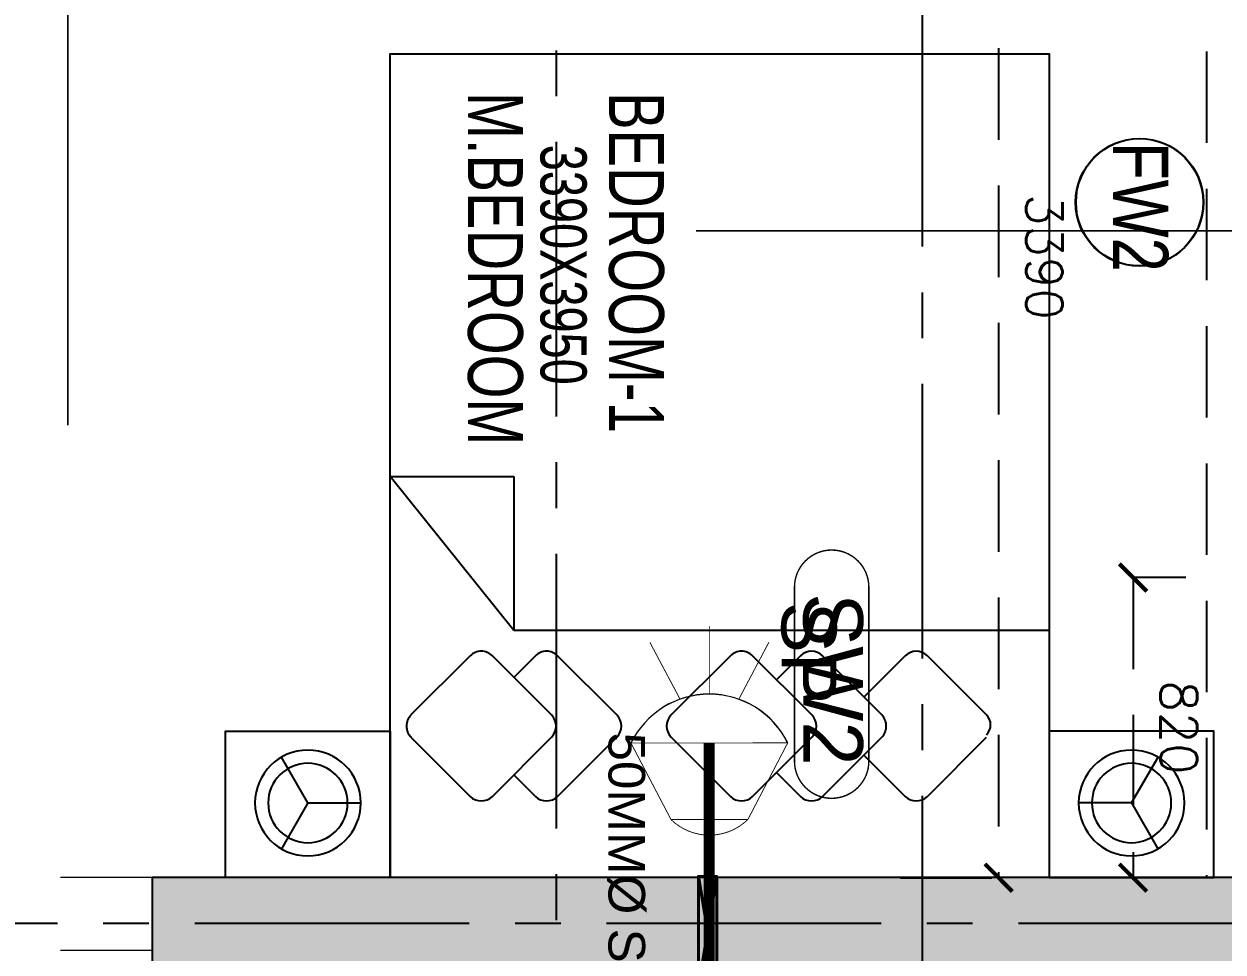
# Model space of a CAD drawing. Header units: millimetres. Extents: x -414464 to 1686, y -90036 to 108605.
# Drawn here: x -98841 to -95566, y -59108 to -56574 of the extents above; entities that cross this region are included whole.
import ezdxf
from ezdxf.enums import TextEntityAlignment as Align

# ---------------------------------------------------------------- set-up
doc = ezdxf.new("R2010")
doc.units = ezdxf.units.MM
doc.header["$LTSCALE"] = 1000
doc.header["$MEASUREMENT"] = 0
for name, pattern in [('$1$AUDIT_D_120904163729-0', [0]), ('$36$HIDDEN', [0.375, 0.25, -0.125]), ('AUDIT_D_120904163729-0', [0]), ('T8(T9 IS SIMILAR) - DIMENSION & TEXTING$1$( Hidden )', [0.375, 0.25, -0.125]), ('T8(T9 IS SIMILAR) - DIMENSION & TEXTING$1$3BHK-D$0$HIDDEN', [0.375, 0.25, -0.125]), ('T8(T9 IS SIMILAR) - DIMENSION & TEXTING$1$AUDIT_D_120904163729-0', [0]), ('T8(T9 IS SIMILAR) - DIMENSION & TEXTING$1$HIDDEN', [0.375, 0.25, -0.125]), ('T8(T9 IS SIMILAR)$1$$0$HIDDEN', [0.375, 0.25, -0.125]), ('T8(T9 IS SIMILAR)$1$HIDDEN', [0.375, 0.25, -0.125]), ('T8_PROFILE SECTIONS$0$HIDDEN', [0.375, 0.25, -0.125]), ('T8_PROFILE SECTIONS$0$PHANTOM2', [1.25, 0.625, -0.125, 0.125, -0.125, 0.125, -0.125]), ('T8_REFUGE COLUMNS$1$CENTER2', [1.125, 0.75, -0.125, 0.125, -0.125])]:
    doc.linetypes.add(name, pattern=pattern)
doc.layers.get('0').update_dxf_attribs({"linetype": 'AUDIT_D_120904163729-0'})
for name, color, linetype in [('$0$A-HATCH -160', 251, '$1$AUDIT_D_120904163729-0'), ('$21$A-DIMENSIONS', 2, '$36$HIDDEN'), ('2BHK-A - BACK$1$2BHK-A - FRONT$0$a-furniture', 8, 'Continuous'), ('2BHK-A - BACK$1$a-window-no', 125, 'Continuous'), ('a-rcc', 3, 'Continuous'), ('T8(T9 IS SIMILAR) - DIMENSION & TEXTING$1$A-DIMENSIONS', 2, 'T8(T9 IS SIMILAR) - DIMENSION & TEXTING$1$HIDDEN'), ('T8(T9 IS SIMILAR) - DIMENSION & TEXTING$1$A-FIRE FIGHTING', 7, 'T8(T9 IS SIMILAR) - DIMENSION & TEXTING$1$AUDIT_D_120904163729-0'), ('T8(T9 IS SIMILAR) - DIMENSION & TEXTING$1$a-window-no', 125, 'Continuous'), ('T8(T9 IS SIMILAR)$1$$6$a-beam 2', 50, 'Continuous'), ('T8(T9 IS SIMILAR)$1$S-BEAM', 20, 'T8(T9 IS SIMILAR)$1$$0$HIDDEN'), ('T8_PROFILE SECTIONS$0$A-PROFILE SECTIONS', 81, 'T8_PROFILE SECTIONS$0$PHANTOM2'), ('T8_REFUGE COLUMNS$1$A-CENTERLINE', 193, 'T8_REFUGE COLUMNS$1$CENTER2'), ('T8_REFUGE COLUMNS$1$A-RCC COLS', 3, 'Continuous'), ('T8_TYPICAL COLUMNS$1$A-RCC COLS', 3, 'Continuous')]:
    doc.layers.add(name, color=color, linetype=linetype)
for name, color, linetype, lineweight in [('2BHK-A - BACK$1$a-Text', 4, 'Continuous', 0), ('2BHK-A - BACK$1$a-TEXT -R SIZE', 4, 'Continuous', 0), ('T8(T9 IS SIMILAR) - DIMENSION & TEXTING$1$a-Text', 4, 'Continuous', 0), ('T8(T9 IS SIMILAR) - DIMENSION & TEXTING$1$a-TEXT -R SIZE', 4, 'Continuous', 0), ('T8(T9 IS SIMILAR) - DIMENSION & TEXTING$1$U-IPD-WS-FIRE', 1, 'Continuous', 40), ('T8(T9 IS SIMILAR) - DIMENSION & TEXTING$1$U-IPD-WS-SP', 1, 'Continuous', 5), ('T8(T9 IS SIMILAR) - DIMENSION & TEXTING$1$U-IPD-WS-TEXT', 7, 'Continuous', 0), ('T8(T9 IS SIMILAR)$1$D&W', 8, 'Continuous', 25), ('T8(T9 IS SIMILAR)$1$SCPL BEAM', 191, 'T8(T9 IS SIMILAR)$1$$0$HIDDEN', 13), ('T8_REFUGE COLUMNS$1$A-COLUMN NO size reduce', 81, 'Continuous', 25)]:
    doc.layers.add(name, color=color, linetype=linetype, lineweight=lineweight)
doc.layers.add('T8(T9 IS SIMILAR) - DIMENSION & TEXTING$1$U-IPD-SP-SLEV-50', color=7, linetype='T8(T9 IS SIMILAR) - DIMENSION & TEXTING$1$3BHK-D$0$HIDDEN', lineweight=40, true_color=0x2f0dd9)
doc.layers.add('T8_REFUGE COLUMNS$1$COL-HATCH', color=7, linetype='Continuous', lineweight=25, true_color=0xa3a3a3)
doc.styles.add('2BHK-A - BACK$1$ARIAL ARROW', font='swisscl.ttf')
doc.styles.add('2BHK-A - BACK$1$LODHA STANDERD', font='sanss___.ttf')
doc.styles.add('T8(T9 IS SIMILAR) - DIMENSION & TEXTING$1$arial', font='sanss___.ttf')
doc.styles.add('T8(T9 IS SIMILAR) - DIMENSION & TEXTING$1$ARIAL ARROW', font='swisscl.ttf')
doc.styles.add('T8(T9 IS SIMILAR) - DIMENSION & TEXTING$1$LODHA STANDERD', font='sanss___.ttf')
doc.styles.add('T8(T9 IS SIMILAR) - DIMENSION & TEXTING$1$Romans 1', font='romans.shx', dxfattribs={"height": 100})
doc.styles.add('T8_REFUGE COLUMNS$1$STANDARD', font='GOTHIC.TTF')
doc.dimstyles.new('T8(T9 IS SIMILAR) - DIMENSION & TEXTING$1$ALPINE S', dxfattribs={"dimscale": 0, "dimtxt": 100, "dimasz": 75, "dimexe": 0, "dimexo": 0, "dimgap": 75, "dimtad": 1, "dimdec": 0, "dimzin": 0, "dimdsep": 46, "dimtxsty": 'T8(T9 IS SIMILAR) - DIMENSION & TEXTING$1$Romans 1', "dimblk": 'T8(T9 IS SIMILAR) - DIMENSION & TEXTING$1$_ArchTick', "dimcen": 0.09, "dimclrd": 256, "dimclre": 256, "dimclrt": 7, "dimadec": 0, "dimazin": 0, "dimtfac": 1, "dimtdec": 0, "dimtofl": 0, "dimtmove": 1, "dimatfit": 0, "dimldrblk": 'T8(T9 IS SIMILAR) - DIMENSION & TEXTING$1$_Open90', "dimfxl": 1, "dimtolj": 1, "dimtzin": 0, "dimarcsym": 0})

# ---------------------------------------------------------------- blocks, each defined once
blk = doc.blocks.new('T8_REFUGE COLUMNS')
at = {"layer": 'T8_REFUGE COLUMNS$1$COL-HATCH', "linetype": 'ByBlock'}
h = blk.add_hatch(color=256, dxfattribs=at)
h.dxf.hatch_style = 1
h.paths.add_polyline_path([(1199382.1, -5701089.9), (1199132.1, -5701089.9), (1199132.1, -5705299.9), (1199382.1, -5705299.9)])
at = {"layer": 'T8_REFUGE COLUMNS$1$A-CENTERLINE'}
for p, q in [((1199257.1, -5728808.5), (1199257.1, -5698299.6)), ((1214284.1, -5703194.9), (1182156.9, -5703194.9)), ((1218123.2, -5704194.9), (1182156.9, -5704194.9))]:
    blk.add_line(p, q, dxfattribs=at)
at = {"layer": 'T8_REFUGE COLUMNS$1$A-COLUMN NO size reduce', "linetype": 'ByBlock', "const_width": 3.9}
blk.add_lwpolyline([(1198339.4, -5703545.1, -1), (1198339.4, -5703341.9), (1198814.3, -5703341.9, -1), (1198814.3, -5703545.1)], format="xyb", close=True, dxfattribs=at)
at = {"layer": 'T8_REFUGE COLUMNS$1$A-RCC COLS', "linetype": 'ByBlock'}
blk.add_lwpolyline([(1199382.1, -5701089.9), (1199132.1, -5701089.9), (1199132.1, -5705299.9), (1199382.1, -5705299.9)], close=True, dxfattribs=at)
at = {"layer": 'T8_REFUGE COLUMNS$1$A-COLUMN NO size reduce', "linetype": 'ByBlock', "insert": (1198355.7, -5703358.2), "char_height": 162.5, "attachment_point": 1, "style": 'T8_REFUGE COLUMNS$1$STANDARD'}
blk.add_mtext_dynamic_manual_height_columns('SW2', width=444.685, gutter_width=500, heights=[0], dxfattribs=at)
blk = doc.blocks.new('T8_TYPICAL COLUMNS')
at = {"layer": 'T8_TYPICAL COLUMNS$1$A-RCC COLS', "linetype": 'ByBlock'}
blk.add_blockref('T8_REFUGE COLUMNS', (0, 0), dxfattribs=at)
blk = doc.blocks.new('2BHK-A - BACK$1$WINDOW TAG')
at = {"layer": '2BHK-A - BACK$1$a-window-no'}
blk.add_circle((0, 0), 174.1, dxfattribs=at)
at = {"layer": '2BHK-A - BACK$1$a-window-no', "style": '2BHK-A - BACK$1$LODHA STANDERD'}
blk.add_attdef('WINDOW', text='', height=150, dxfattribs=at).set_placement((11.3, 2.8), align=Align.MIDDLE_CENTER)
blk = doc.blocks.new('2BHK-A - BACK$1$2BHK-A - FRONT$0$a bed')
at = {"color": 0, "linetype": 'ByBlock', "extrusion": (1.06338e-09, -0.000260045, 1)}
for q in [(78.6, 2497.2), (328.9, 2497.3), (203.8, 2280.5)]:
    blk.add_line((203.8, 2425), q, dxfattribs=at)
at = {"color": 0, "linetype": 'ByBlock'}
for p, q in [((675, 2200, 0), (675, 737.5, 0)), ((221.8, 1867.4, 0), (383.5, 2029, 0)), ((444.1, 2029, 0), (605.8, 1867.4, 0)), ((334.7, 1693.9, 0), (221.8, 1806.8, 0)), ((605.8, 1806.8, 0), (492.9, 1693.9, 0)), ((221.8, 1581, 0), (383.5, 1742.6, 0)), ((444.1, 1742.6, 0), (605.8, 1581, 0)), ((221.8, 1389.8, 0), (383.5, 1551.4, 0)), ((444.1, 1551.4, 0), (605.8, 1389.8, 0)), ((287.1, 1455.1, 0), (221.8, 1520.4, 0)), ((605.8, 1520.4, 0), (540.5, 1455.1, 0)), ((383.5, 1167.5, 0), (221.8, 1329.2, 0)), ((605.8, 1329.2, 0), (444.1, 1167.5, 0)), ((221.8, 857.3, 0), (383.5, 1019, 0)), ((444.1, 1019, 0), (605.8, 857.3, 0)), ((221.8, 679, 0), (383.5, 840.6, 0)), ((444.1, 840.6, 0), (605.8, 679, 0)), ((280.7, 737.9, 0), (221.8, 796.7, 0)), ((605.8, 796.7, 0), (546.9, 737.9, 0)), ((1095.6, 737.5, 0), (675, 737.5, 0)), ((675, 737.5, 0), (1095.6, 400, 0)), ((1095.6, 400, 0), (1095.6, 737.5, 0)), ((383.5, 456.7, 0), (221.8, 618.4, 0)), ((605.8, 618.4, 0), (444.1, 456.7, 0)), ((56.3, 400, 0), (506.3, 400, 0))]:
    blk.add_line(p, q, dxfattribs=at)
at = {"color": 0, "linetype": 'ByBlock', "extrusion": (1.06338e-09, 0.000260045, 1)}
for q in [(203.8, 319.5), (78.6, 102.8), (328.9, 102.7)]:
    blk.add_line((203.8, 175), q, dxfattribs=at)
at = {"color": 0, "linetype": 'ByBlock'}
for points in [[(0, 2200), (0, 2650), (400, 2650), (400, 2200)], [(0, 400), (0, -50), (400, -50), (400, 400)]]:
    blk.add_lwpolyline(points, close=True, dxfattribs=at)
blk.add_lwpolyline([(0, 400), (2250, 400), (2250, 2200), (0, 2200), (0, 400)], dxfattribs=at)
at = {"color": 0, "linetype": 'ByBlock', "extrusion": (1.06338e-09, -0.000260045, 1)}
for radius in [144.5, 108.4]:
    blk.add_circle((203.8, 2425, -0.6), radius, dxfattribs=at)
at = {"color": 0, "linetype": 'ByBlock', "extrusion": (1.06338e-09, 0.000260045, 1)}
for radius in [144.5, 108.4]:
    blk.add_circle((203.8, 175, 0), radius, dxfattribs=at)
at = {"color": 0, "linetype": 'ByBlock', "extrusion": (7.42612e-06, -2.34658e-07, -1)}
for centre, major_axis, start_param, end_param in [((417.2, 2002.1, 0), (-26.9, 26.9, 0), 6.283185, 7.853982), ((252.2, 1837.1, 0.7), (-30.3, 30.3, 0), 4.712389, 6.283185), ((575.4, 1837.1, 0.7), (30.3, 30.3, 0), 0, 1.570796), ((413.8, 1712.3, 0.7), (-30.3, 30.3, 0), 6.283185, 7.853982), ((252.2, 1550.7, 0.7), (30.3, 30.3, 0), 3.141593, 4.712389), ((575.4, 1550.7, 0.7), (30.3, 30.3, 0), 0, 1.570796), ((413.8, 1521.1, 0.7), (30.3, 30.3, 0), 4.712389, 6.283185), ((252.2, 1359.5, 0.7), (-30.3, 30.3, 0), 4.712389, 6.283185), ((575.4, 1359.5, 0.7), (-30.3, 30.3, 0), 1.570796, 3.141593), ((413.8, 1197.8, 0.7), (-30.3, 30.3, 0), 3.141593, 4.712389), ((413.8, 988.7, 0.7), (30.3, 30.3, 0), 4.712389, 6.283185), ((252.2, 827, 0.7), (30.3, 30.3, 0), 3.141593, 4.712389), ((413.8, 810.3, 0.7), (30.3, 30.3, 0), 4.712389, 6.283185), ((575.4, 827, 0.7), (-30.3, 30.3, 0), 1.570796, 3.141593), ((252.2, 648.7, 0.7), (-30.3, 30.3, 0), 4.712389, 6.283185), ((575.4, 648.7, 0.7), (-30.3, 30.3, 0), 1.570796, 3.141593), ((413.8, 487.1, 0.7), (30.3, 30.3, 0), 1.570796, 3.141593)]:
    blk.add_ellipse(centre, major_axis=major_axis, ratio=1, start_param=start_param, end_param=end_param, dxfattribs=at)
blk = doc.blocks.new('2BHK-A - BACK')
at = {"layer": '2BHK-A - BACK$1$2BHK-A - FRONT$0$a-furniture', "extrusion": (4.84058e-05, -0.000523293, -1), "zscale": -0.9999999999999954, "rotation": 359.9999999999994}
blk.add_blockref('2BHK-A - BACK$1$2BHK-A - FRONT$0$a bed', (-1199132.4, -5705048.5, 3043.5), dxfattribs=at)
at = {"layer": '2BHK-A - BACK$1$a-window-no'}
ref = blk.add_blockref('2BHK-A - BACK$1$WINDOW TAG', (1197288, -5702601.9), dxfattribs=at)
ref.add_attrib('WINDOW', 'FW2', dxfattribs={"height": 150, "style": '2BHK-A - BACK$1$LODHA STANDERD', "width": 0.8}).set_placement((1197300.7, -5702599.2), align=Align.MIDDLE_CENTER)
at = {"layer": '2BHK-A - BACK$1$a-Text', "style": '2BHK-A - BACK$1$ARIAL ARROW'}
blk.add_text('M.BEDROOM', height=150, dxfattribs=at).set_placement((1196986.7, -5704437))
at = {"layer": '2BHK-A - BACK$1$a-TEXT -R SIZE', "color": 2, "style": '2BHK-A - BACK$1$ARIAL ARROW'}
blk.add_text('3390X3950', height=125, dxfattribs=at).set_placement((1197130.8, -5704237.8))
blk = doc.blocks.new('T8(T9 IS SIMILAR) - DIMENSION & TEXTING$1$WINDOW TAG')
at = {"layer": 'T8(T9 IS SIMILAR) - DIMENSION & TEXTING$1$a-window-no'}
blk.add_circle((0, 0), 174.1, dxfattribs=at)
at = {"layer": 'T8(T9 IS SIMILAR) - DIMENSION & TEXTING$1$a-window-no', "style": 'T8(T9 IS SIMILAR) - DIMENSION & TEXTING$1$LODHA STANDERD'}
blk.add_attdef('WINDOW', text='', height=150, dxfattribs=at).set_placement((11.3, 2.8), align=Align.MIDDLE_CENTER)
blk = doc.blocks.new('T8(T9 IS SIMILAR) - DIMENSION & TEXTING$1$_ArchTick')
at = {"color": 0, "linetype": 'ByBlock', "const_width": 0.15}
blk.add_lwpolyline([(-0.5, -0.5), (0.5, 0.5)], dxfattribs=at)
blk = doc.blocks.new('*D1561')
at = {"layer": 'T8(T9 IS SIMILAR) - DIMENSION & TEXTING$1$A-DIMENSIONS', "linetype": 'T8(T9 IS SIMILAR) - DIMENSION & TEXTING$1$HIDDEN', "lineweight": -2, "transparency": 16777216}
for p, q in [((1198312.8, -5702475.6), (1198312.8, -5702620.2)), ((1199132.6, -5702475.6), (1199132.6, -5702620.2))]:
    blk.add_line(p, q, dxfattribs=at)
at = {"layer": 'T8(T9 IS SIMILAR) - DIMENSION & TEXTING$1$A-DIMENSIONS', "lineweight": -2, "transparency": 16777216}
blk.add_line((1198312.8, -5702620.2), (1199132.6, -5702620.2), dxfattribs=at)
at = {"layer": 'T8(T9 IS SIMILAR) - DIMENSION & TEXTING$1$A-DIMENSIONS', "linetype": 'ByBlock', "lineweight": -2, "transparency": 16777216, "xscale": 75, "yscale": 75, "zscale": 75, "rotation": 180}
blk.add_blockref('T8(T9 IS SIMILAR) - DIMENSION & TEXTING$1$_ArchTick', (1198312.8, -5702620.2), dxfattribs=at)
at = {"layer": 'T8(T9 IS SIMILAR) - DIMENSION & TEXTING$1$A-DIMENSIONS', "linetype": 'ByBlock', "lineweight": -2, "transparency": 16777216, "xscale": 75, "yscale": 75, "zscale": 75}
blk.add_blockref('T8(T9 IS SIMILAR) - DIMENSION & TEXTING$1$_ArchTick', (1199132.6, -5702620.2), dxfattribs=at)
at = {"layer": 'T8(T9 IS SIMILAR) - DIMENSION & TEXTING$1$A-DIMENSIONS', "color": 7, "linetype": 'ByBlock', "transparency": 16777216, "insert": (1198722.7, -5702495.2), "char_height": 100, "attachment_point": 5, "style": 'T8(T9 IS SIMILAR) - DIMENSION & TEXTING$1$Romans 1'}
blk.add_mtext('\\A1;820', dxfattribs=at)
blk = doc.blocks.new('T8(T9 IS SIMILAR) - DIMENSION & TEXTING$1$_Open90')
at = {"color": 0, "linetype": 'ByBlock', "lineweight": -2}
for p, q in [((-0.5, 0.5), (0, 0)), ((0, 0), (-1, 0)), ((0, 0), (-0.5, -0.5))]:
    blk.add_line(p, q, dxfattribs=at)
blk = doc.blocks.new('*D1562')
at = {"layer": 'T8(T9 IS SIMILAR) - DIMENSION & TEXTING$1$A-DIMENSIONS', "linetype": 'T8(T9 IS SIMILAR) - DIMENSION & TEXTING$1$HIDDEN', "lineweight": -2, "transparency": 16777216}
for p, q in [((1195742.6, -5703255.7), (1195742.6, -5702987.5)), ((1199132.6, -5703255.7), (1199132.6, -5702987.5))]:
    blk.add_line(p, q, dxfattribs=at)
at = {"layer": 'T8(T9 IS SIMILAR) - DIMENSION & TEXTING$1$A-DIMENSIONS', "lineweight": -2, "transparency": 16777216}
blk.add_line((1195742.6, -5702987.5), (1199132.6, -5702987.5), dxfattribs=at)
at = {"layer": 'T8(T9 IS SIMILAR) - DIMENSION & TEXTING$1$A-DIMENSIONS', "linetype": 'ByBlock', "lineweight": -2, "transparency": 16777216, "xscale": 75, "yscale": 75, "zscale": 75, "rotation": 180}
blk.add_blockref('T8(T9 IS SIMILAR) - DIMENSION & TEXTING$1$_ArchTick', (1195742.6, -5702987.5), dxfattribs=at)
at = {"layer": 'T8(T9 IS SIMILAR) - DIMENSION & TEXTING$1$A-DIMENSIONS', "linetype": 'ByBlock', "lineweight": -2, "transparency": 16777216, "xscale": 75, "yscale": 75, "zscale": 75}
blk.add_blockref('T8(T9 IS SIMILAR) - DIMENSION & TEXTING$1$_ArchTick', (1199132.6, -5702987.5), dxfattribs=at)
at = {"layer": 'T8(T9 IS SIMILAR) - DIMENSION & TEXTING$1$A-DIMENSIONS', "color": 7, "linetype": 'ByBlock', "transparency": 16777216, "insert": (1197437.6, -5702862.5), "char_height": 100, "attachment_point": 5, "style": 'T8(T9 IS SIMILAR) - DIMENSION & TEXTING$1$Romans 1'}
blk.add_mtext('\\A1;3390', dxfattribs=at)
blk = doc.blocks.new('T8(T9 IS SIMILAR) - DIMENSION & TEXTING$1$SIDE SPRINKLER')
at = {"layer": 'T8(T9 IS SIMILAR) - DIMENSION & TEXTING$1$U-IPD-WS-SP', "const_width": 3, "elevation": 0}
for points in [[(-6847.2, -87791.6), (-7102.7, -87925.5)], [(-6700.4, -87955.9), (-6510.2, -87854.9)], [(-6683.5, -88053.8), (-6456.1, -88053.8)], [(-6700.2, -88152.7), (-6509.9, -88253.3)], [(-6847.2, -88315.9), (-7102.7, -88183.1)]]:
    blk.add_lwpolyline(points, dxfattribs=at)
for points in [[(-6847.2, -87791.6, 0.000405), (-6846.7, -88316.2, 0.623274), (-6846.7, -87792.3, 0.617961)], [(-7102.7, -87925.2, 0.001274), (-7102.7, -88183.1, -0.409371), (-7102.7, -87925.2, -0.617961)]]:
    blk.add_lwpolyline(points, format="xyb", dxfattribs=at)
at = {"layer": 'T8(T9 IS SIMILAR) - DIMENSION & TEXTING$1$U-IPD-WS-SP'}
for centre, start, end in [((-6975.2, -88053.8), 296.0387, 63.9613), ((-6975.2, -88053.8), 0, 63.9613), ((-6975.2, -88054.2), 296.1316, 0.0929)]:
    blk.add_arc(centre, 291.8, start, end, dxfattribs=at)
blk = doc.blocks.new('T8(T9 IS SIMILAR) - DIMENSION & TEXTING$1$A$C7A147FD6')
at = {"layer": 'T8(T9 IS SIMILAR) - DIMENSION & TEXTING$1$U-IPD-SP-SLEV-50', "linetype": 'ByBlock', "elevation": -2.9}
blk.add_lwpolyline([(-8323.1, 11616.5), (-8023.1, 11616.5), (-8023.1, 11566.5), (-8323.1, 11566.5), (-8323.1, 11616.5), (-8023.1, 11566.5), (-8323.1, 11566.5), (-8023.1, 11616.5)], dxfattribs=at)
at = {"layer": 'T8(T9 IS SIMILAR) - DIMENSION & TEXTING$1$U-IPD-WS-FIRE', "color": 220, "linetype": 'T8(T9 IS SIMILAR) - DIMENSION & TEXTING$1$( Hidden )', "ltscale": 2, "true_color": 0xf529da, "const_width": 30, "elevation": -1.3}
blk.add_lwpolyline([(-8687.5, 11596.3), (-8023.9, 11596.3)], dxfattribs=at)
at = {"layer": 'T8(T9 IS SIMILAR) - DIMENSION & TEXTING$1$U-IPD-WS-FIRE', "xscale": 0.8162240268536691, "yscale": 0.8162240268536691, "zscale": 0.8162240268536691, "rotation": 179.9991455686774}
blk.add_blockref('T8(T9 IS SIMILAR) - DIMENSION & TEXTING$1$SIDE SPRINKLER', (-14277.3, -60275.3, -1.3), dxfattribs=at)
at = {"layer": 'T8(T9 IS SIMILAR) - DIMENSION & TEXTING$1$U-IPD-WS-TEXT', "attachment_point": 1, "style": 'T8(T9 IS SIMILAR) - DIMENSION & TEXTING$1$arial'}
for s, width, insert, char_height, rotation in [('SP', 0.382, (-9073.4, 11943.5, -2), 150, 359.999), ('50MM%%C SLEEVE', 1876.047, (-8716.2, 11420.8, -1), 100, 359.9999)]:
    blk.add_mtext_dynamic_manual_height_columns(s, width=width, gutter_width=0.75, heights=[0], dxfattribs=dict(at, insert=insert, char_height=char_height, rotation=rotation))
blk = doc.blocks.new('T8_PROFILE SECTIONS$0$MH')
at = {"layer": 'T8_PROFILE SECTIONS$0$A-PROFILE SECTIONS', "linetype": 'T8_PROFILE SECTIONS$0$HIDDEN', "ltscale": 2}
h = blk.add_hatch(color=256, dxfattribs=at)
h.dxf.hatch_style = 1
h.paths.add_polyline_path([(1140339.1, -5697424.8), (1140519.9, -5697528.1), (1140339.1, -5697631.3)])
at = {"layer": 'T8_PROFILE SECTIONS$0$A-PROFILE SECTIONS', "linetype": 'T8_PROFILE SECTIONS$0$HIDDEN', "ltscale": 2, "const_width": 5}
blk.add_lwpolyline([(1140339.1, -5697424.8), (1140339.1, -5697424.8), (1140519.9, -5697528.1), (1140339.1, -5697631.3)], close=True, dxfattribs=at)
blk.add_lwpolyline([(1140339.1, -5697424.8), (1140339.1, -5700565.7)], dxfattribs=at)
blk = doc.blocks.new('PROFILE SECTION LINE T9')
at = {"layer": 'T8_PROFILE SECTIONS$0$A-PROFILE SECTIONS', "linetype": 'ByBlock', "xscale": -1}
blk.add_blockref('T8_PROFILE SECTIONS$0$MH', (1151987.1, 5708367, 0), dxfattribs=at)
at = {"layer": 'T8_PROFILE SECTIONS$0$A-PROFILE SECTIONS', "linetype": 'ByBlock', "rotation": 90}
blk.add_blockref('T8_PROFILE SECTIONS$0$MH', (-5688386.6, -1134253.3, 0), dxfattribs=at)
blk = doc.blocks.new('T8(T9 IS SIMILAR) - DIMENSION & TEXTING')
at = {"layer": 'T8(T9 IS SIMILAR) - DIMENSION & TEXTING$1$A-FIRE FIGHTING', "linetype": 'ByBlock'}
blk.add_blockref('T8(T9 IS SIMILAR) - DIMENSION & TEXTING$1$A$C7A147FD6', (1207452.3, -5715374), dxfattribs=at)
at = {"layer": 'T8(T9 IS SIMILAR) - DIMENSION & TEXTING$1$a-window-no'}
ref = blk.add_blockref('T8(T9 IS SIMILAR) - DIMENSION & TEXTING$1$WINDOW TAG', (1197288.2, -5702603), dxfattribs=at)
ref.add_attrib('WINDOW', 'FW2', dxfattribs={"height": 150, "style": 'T8(T9 IS SIMILAR) - DIMENSION & TEXTING$1$LODHA STANDERD', "width": 0.8}).set_placement((1197300.9, -5702600.2), align=Align.MIDDLE_CENTER)
at = {"layer": 'T8(T9 IS SIMILAR) - DIMENSION & TEXTING$1$a-Text', "style": 'T8(T9 IS SIMILAR) - DIMENSION & TEXTING$1$ARIAL ARROW'}
blk.add_text('BEDROOM-1', height=150, dxfattribs=at).set_placement((1196986.9, -5704051.6))
at = {"layer": 'T8(T9 IS SIMILAR) - DIMENSION & TEXTING$1$a-TEXT -R SIZE', "color": 2, "style": 'T8(T9 IS SIMILAR) - DIMENSION & TEXTING$1$ARIAL ARROW'}
blk.add_text('3390X3950', height=125, dxfattribs=at).set_placement((1197131, -5704238.9))
at = {"layer": 'T8(T9 IS SIMILAR) - DIMENSION & TEXTING$1$A-DIMENSIONS', "linetype": 'ByBlock'}
for base, p1, p2, picture, middle in [((1199132.6, -5702620.2), (1198312.8, -5702475.6), (1199132.6, -5702475.6), '*D1561', (1198722.7, -5702495.2)), ((1199132.6, -5702987.5), (1195742.6, -5703255.7), (1199132.6, -5703255.7, -2.3), '*D1562', (1197437.6, -5702862.5))]:
    dim = blk.add_linear_dim(base=base, p1=p1, p2=p2, dimstyle='T8(T9 IS SIMILAR) - DIMENSION & TEXTING$1$ALPINE S', override={"dimscale": 1, "dimfxl": 5, "dimarcsym": 1}, dxfattribs=at)
    dim.commit()
    dim.dimension.update_dxf_attribs({"geometry": picture, "text_midpoint": middle})
blk = doc.blocks.new('T8(T9 IS SIMILAR)')
at = {"layer": 'T8(T9 IS SIMILAR)$1$D&W', "linetype": 'ByBlock'}
for name in ['T8_TYPICAL COLUMNS', '2BHK-A - BACK']:
    blk.add_blockref(name, (0, 0), dxfattribs=at)
at = {"layer": 'T8(T9 IS SIMILAR)$1$$6$a-beam 2', "linetype": 'ByBlock'}
blk.add_blockref('T8(T9 IS SIMILAR) - DIMENSION & TEXTING', (0, 0), dxfattribs=at)
at = {"layer": 'T8(T9 IS SIMILAR)$1$S-BEAM'}
blk.add_line((1195751.1, -5702419.4, 0.7), (1199131.7, -5702419.4), dxfattribs=at)
at = {"layer": 'T8(T9 IS SIMILAR)$1$SCPL BEAM', "linetype": 'T8(T9 IS SIMILAR)$1$HIDDEN'}
for p, q in [((1199131.7, -5705300, -0.1), (1199131.7, -5706299.7, -0.1)), ((1199331.7, -5705300, -0.1), (1199331.7, -5706299.7, -0.1))]:
    blk.add_line(p, q, dxfattribs=at)
blk = doc.blocks.new('A$C48506478')
at = {"layer": '$21$A-DIMENSIONS', "linetype": 'ByBlock'}
blk.add_blockref('T8(T9 IS SIMILAR)', (-1195542.6, 5727884.6), dxfattribs=at)
at = {"layer": '$0$A-HATCH -160', "linetype": 'ByBlock'}
blk.add_blockref('T8(T9 IS SIMILAR) - DIMENSION & TEXTING', (-1195542.6, 5727884.6), dxfattribs=at)
at = {"layer": 'T8_PROFILE SECTIONS$0$A-PROFILE SECTIONS', "linetype": 'ByBlock'}
blk.add_blockref('PROFILE SECTION LINE T9', (-9824.4, 16268.9, 0), dxfattribs=at)

msp = doc.modelspace()

# ---------------------------------------------------------------- block references
at = {"layer": 'a-rcc', "linetype": 'ByBlock', "rotation": 270}
msp.add_blockref('A$C48506478', (-121076, -55315.3, 0), dxfattribs=at)

doc.saveas('drawing.dxf')
